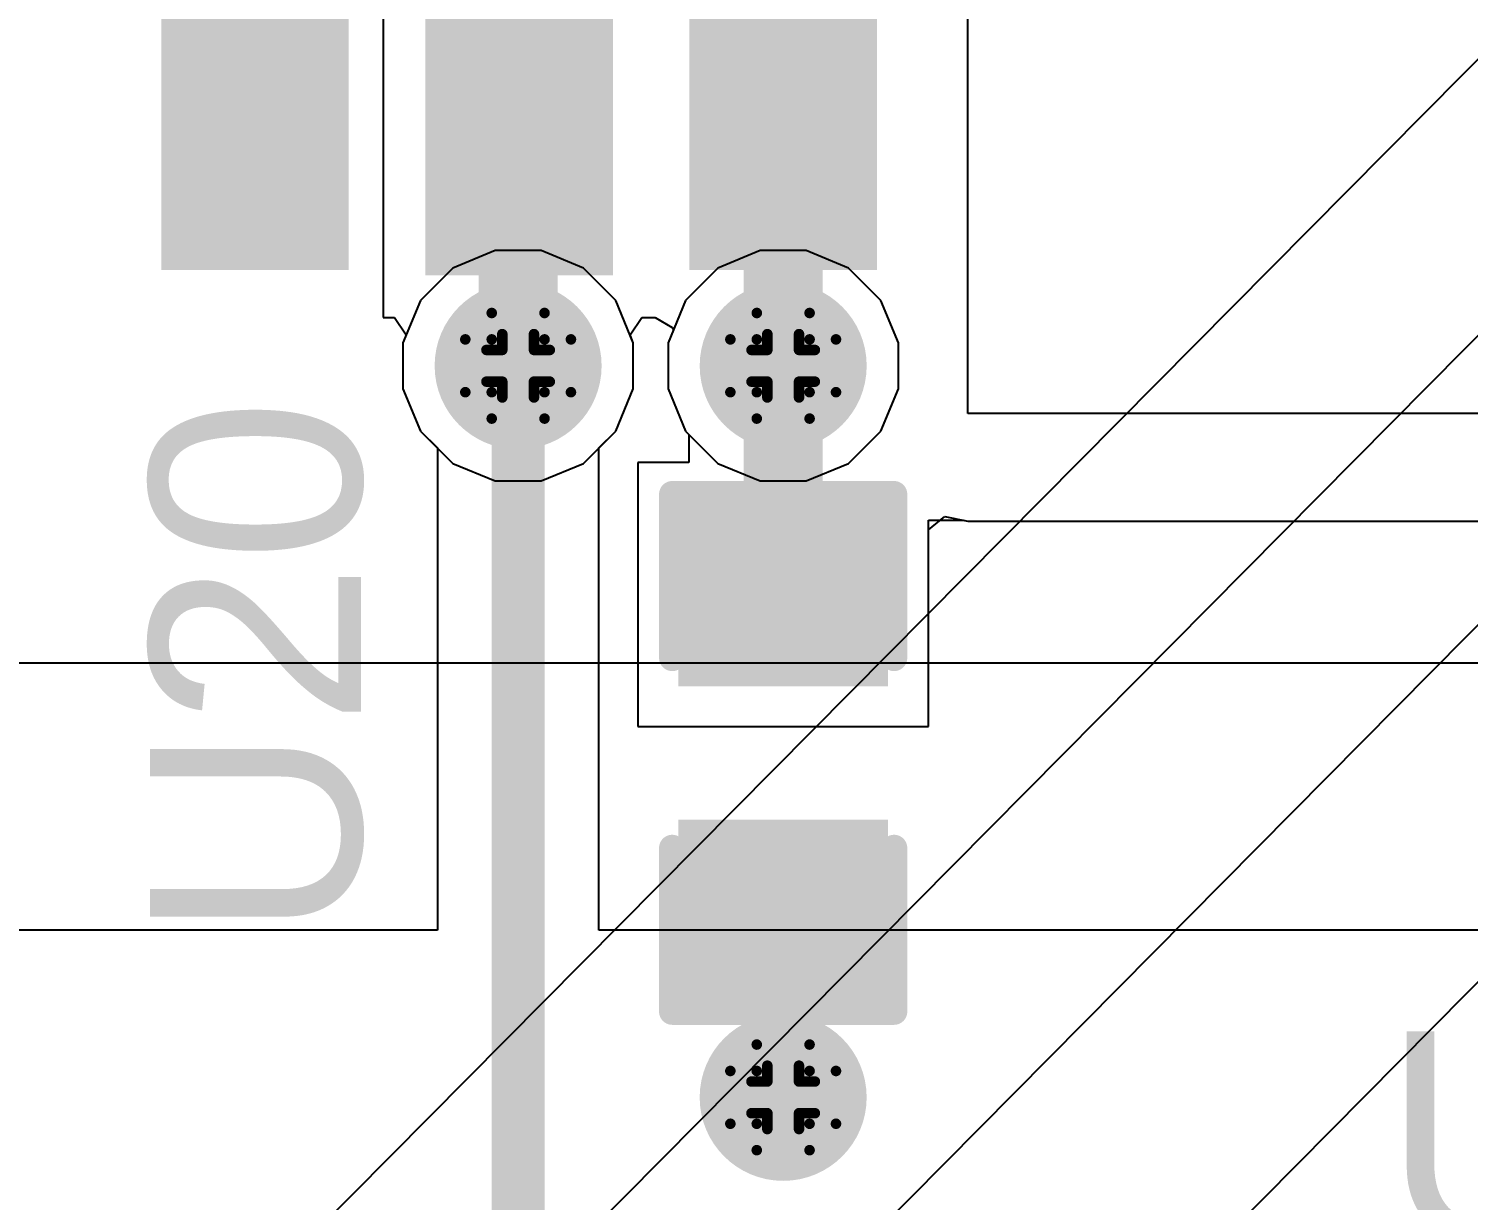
# Model space of a CAD drawing. Header units: inches. Extents: x -3 to 5259, y -3 to 5282.
# Drawn here: x 98.51 to 105.43, y 76.74 to 82.38 of the extents above; entities that cross this region are included whole.
import ezdxf

# ---------------------------------------------------------------- set-up
doc = ezdxf.new("R2010")
doc.units = ezdxf.units.IN
for name, color, linetype in [('Bottom Layer', 5, 'Continuous'), ('Bottom Solder', 6, 'Continuous'), ('Drill Drawing', 1, 'Continuous'), ('Layer 1', 16, 'Continuous'), ('Layer 2', 76, 'Continuous'), ('Top Layer', 1, 'Continuous'), ('Top Overlay', 2, 'Continuous'), ('Top Paste', 8, 'Continuous'), ('Top Solder', 216, 'Continuous'), ('Via Holes', 16, 'Continuous')]:
    doc.layers.add(name, color=color, linetype=linetype)
doc.styles.add('Arial', font='', dxfattribs={"height": 0.2})
doc.styles.get('Arial').set_extended_font_data('Arial')

# ---------------------------------------------------------------- blocks, each defined once
blk = doc.blocks.new('SO_5_8')
at = {"layer": 'Top Layer'}
for points in [[(-3.84985641, 0.8699995299999999), (-3.84985641, 1.67000047), (-2.44985667, 1.67000047), (-2.44985667, 0.8699995300000001)], [(2.44985667, 0.8699995299999999), (2.44985667, 1.67000047), (3.84985641, 1.67000047), (3.84985641, 0.8699995300000001)], [(2.47499759, -0.4000004700000002), (2.47499759, 0.4000004699999998), (3.87499733, 0.4000004700000002), (3.87499733, -0.4000004699999998)], [(-3.87499987, -1.67000047), (-3.87499987, -0.8699995300000001), (-2.47500013, -0.8699995299999999), (-2.47500013, -1.67000047)], [(2.44985667, -1.67000047), (2.44985667, -0.8699995300000001), (3.84985641, -0.8699995299999999), (3.84985641, -1.67000047)]]:
    blk.add_hatch(color=1, dxfattribs=at).paths.add_polyline_path(points)
at = {"layer": 'Top Paste'}
for points in [[(-3.84985641, 0.8699995299999999), (-3.84985641, 1.67000047), (-2.44985667, 1.67000047), (-2.44985667, 0.8699995300000001)], [(2.44985667, 0.8699995299999999), (2.44985667, 1.67000047), (3.84985641, 1.67000047), (3.84985641, 0.8699995300000001)], [(2.47499759, -0.4000004700000002), (2.47499759, 0.4000004699999998), (3.87499733, 0.4000004700000002), (3.87499733, -0.4000004699999998)], [(-3.87499987, -1.67000047), (-3.87499987, -0.8699995300000001), (-2.47500013, -0.8699995299999999), (-2.47500013, -1.67000047)], [(2.44985667, -1.67000047), (2.44985667, -0.8699995300000001), (3.84985641, -0.8699995299999999), (3.84985641, -1.67000047)]]:
    blk.add_hatch(color=8, dxfattribs=at).paths.add_polyline_path(points)
at = {"layer": 'Top Solder'}
for points in [[(-3.900656409999999, 0.8191995299999998), (-3.900656409999999, 1.72080047), (-2.39905667, 1.72080047), (-2.39905667, 0.8191995300000001)], [(2.39905667, 0.8191995299999998), (2.39905667, 1.72080047), (3.900656409999999, 1.72080047), (3.900656409999999, 0.8191995300000001)], [(2.42419759, -0.4508004700000001), (2.42419759, 0.4508004699999998), (3.92579733, 0.4508004700000001), (3.92579733, -0.4508004699999998)], [(-3.92579987, -1.72080047), (-3.92579987, -0.8191995300000001), (-2.42420013, -0.8191995299999998), (-2.42420013, -1.72080047)], [(2.39905667, -1.72080047), (2.39905667, -0.8191995300000001), (3.900656409999999, -0.8191995299999998), (3.900656409999999, -1.72080047)]]:
    blk.add_hatch(color=216, dxfattribs=at).paths.add_polyline_path(points)
at = {"layer": 'Top Overlay'}
for points in [[(-2.29997, 1.797685, 0.127, 0.127, 0), (-2.29997, 1.8998692, 0.127, 0.127, 0)], [(-0.5079745999999999, 1.8998692, 0.127, 0.127, 0), (-2.29997, 1.8998692, 0.127, 0.127, 0)], [(0.508, 1.8998692, 0.127, 0.127, -1), (-0.507746, 1.8998184, 0.127, 0.127, 0)], [(2.2999954, 1.8998692, 0.127, 0.127, 0), (0.5080254, 1.8998692, 0.127, 0.127, 0)], [(2.2999954, 1.797685, 0.127, 0.127, 0), (2.2999954, 1.8998692, 0.127, 0.127, 0)], [(2.2999954, 1.797812, 0.127, 0.127, 0), (2.2999954, 1.8998692, 0.127, 0.127, 0)], [(-3.988054, 1.2954, 0.127, 0.127, 0), (-4.115054, 1.4224, 0.127, 0.127, 0)], [(-4.115054, 1.1684, 0.127, 0.127, 0), (-4.115054, 1.4224, 0.127, 0.127, 0)], [(-4.115054, 1.1684, 0.127, 0.127, 0), (-3.988054, 1.2954, 0.127, 0.127, 0)], [(-2.29997, -0.7421371999999999, 0.127, 0.127, 0), (-2.29997, 0.7421118, 0.127, 0.127, 0)], [(2.2999954, 0.5186426, 0.127, 0.127, 0), (2.2999954, 0.742188, 0.127, 0.127, 0)], [(2.2999954, -0.742188, 0.127, 0.127, 0), (2.2999954, -0.5188965999999999, 0.127, 0.127, 0)], [(-2.29997, -1.9000724, 0.127, 0.127, 0), (-2.29997, -1.798066, 0.127, 0.127, 0)], [(2.2999954, -1.9000724, 0.127, 0.127, 0), (2.2999954, -1.7978882, 0.127, 0.127, 0)], [(2.2999954, -1.9000724, 0.127, 0.127, 0), (-2.29997, -1.9000724, 0.127, 0.127, 0)]]:
    blk.add_lwpolyline(points, format="xyseb", dxfattribs=at)
for points in [[(-2.33172, 1.8998692, 0.0635, 0.0635, 1), (-2.26822, 1.8998692, 0.0635, 0.0635, 1)], [(-2.33172, 1.8998692, 0.0635, 0.0635, 1), (-2.26822, 1.8998692, 0.0635, 0.0635, 1)], [(-0.5397246, 1.8998692, 0.0635, 0.0635, 1), (-0.4762245999999999, 1.8998692, 0.0635, 0.0635, 1)], [(-0.539496, 1.8998184, 0.0635, 0.0635, 1), (-0.475996, 1.8998184, 0.0635, 0.0635, 1)], [(0.47625, 1.8998692, 0.0635, 0.0635, 1), (0.5397500000000001, 1.8998692, 0.0635, 0.0635, 1)], [(0.4762754, 1.8998692, 0.0635, 0.0635, 1), (0.5397753999999999, 1.8998692, 0.0635, 0.0635, 1)], [(2.2682454, 1.8998692, 0.0635, 0.0635, 1), (2.3317454, 1.8998692, 0.0635, 0.0635, 1)], [(2.2682454, 1.8998692, 0.0635, 0.0635, 1), (2.3317454, 1.8998692, 0.0635, 0.0635, 1)], [(2.2682454, 1.8998692, 0.0635, 0.0635, 1), (2.3317454, 1.8998692, 0.0635, 0.0635, 1)], [(-2.33172, 1.797685, 0.0635, 0.0635, 1), (-2.26822, 1.797685, 0.0635, 0.0635, 1)], [(2.2682454, 1.797812, 0.0635, 0.0635, 1), (2.3317454, 1.797812, 0.0635, 0.0635, 1)], [(2.2682454, 1.797685, 0.0635, 0.0635, 1), (2.3317454, 1.797685, 0.0635, 0.0635, 1)], [(-4.146803999999999, 1.4224, 0.0635, 0.0635, 1), (-4.083303999999999, 1.4224, 0.0635, 0.0635, 1)], [(-4.146803999999999, 1.4224, 0.0635, 0.0635, 1), (-4.083303999999999, 1.4224, 0.0635, 0.0635, 1)], [(-4.019804, 1.2954, 0.0635, 0.0635, 1), (-3.956304, 1.2954, 0.0635, 0.0635, 1)], [(-4.019804, 1.2954, 0.0635, 0.0635, 1), (-3.956304, 1.2954, 0.0635, 0.0635, 1)], [(-4.146803999999999, 1.1684, 0.0635, 0.0635, 1), (-4.083303999999999, 1.1684, 0.0635, 0.0635, 1)], [(-4.146803999999999, 1.1684, 0.0635, 0.0635, 1), (-4.083303999999999, 1.1684, 0.0635, 0.0635, 1)], [(-2.33172, 0.7421118, 0.0635, 0.0635, 1), (-2.26822, 0.7421118, 0.0635, 0.0635, 1)], [(2.2682454, 0.742188, 0.0635, 0.0635, 1), (2.3317454, 0.742188, 0.0635, 0.0635, 1)], [(2.2682454, 0.5186426, 0.0635, 0.0635, 1), (2.3317454, 0.5186426, 0.0635, 0.0635, 1)], [(2.2682454, -0.5188965999999999, 0.0635, 0.0635, 1), (2.3317454, -0.5188965999999999, 0.0635, 0.0635, 1)], [(-2.33172, -0.7421371999999999, 0.0635, 0.0635, 1), (-2.26822, -0.7421371999999999, 0.0635, 0.0635, 1)], [(2.2682454, -0.742188, 0.0635, 0.0635, 1), (2.3317454, -0.742188, 0.0635, 0.0635, 1)], [(-2.33172, -1.798066, 0.0635, 0.0635, 1), (-2.26822, -1.798066, 0.0635, 0.0635, 1)], [(2.2682454, -1.7978882, 0.0635, 0.0635, 1), (2.3317454, -1.7978882, 0.0635, 0.0635, 1)], [(-2.33172, -1.9000724, 0.0635, 0.0635, 1), (-2.26822, -1.9000724, 0.0635, 0.0635, 1)], [(-2.33172, -1.9000724, 0.0635, 0.0635, 1), (-2.26822, -1.9000724, 0.0635, 0.0635, 1)], [(2.2682454, -1.9000724, 0.0635, 0.0635, 1), (2.3317454, -1.9000724, 0.0635, 0.0635, 1)], [(2.2682454, -1.9000724, 0.0635, 0.0635, 1), (2.3317454, -1.9000724, 0.0635, 0.0635, 1)]]:
    blk.add_lwpolyline(points, format="xyseb", close=True, dxfattribs=at)
blk = doc.blocks.new('13_WQFN_HR__3_2__26')
at = {"layer": 'Top Solder'}
for p in [(-0.5750306, 1.80992272), (-0.5466842, -0.92267278), (0.7533132, 1.80238908), (1.17829076, -0.92267278)]:
    blk.add_line(p, (5227.28029472, 5276.701008679999), dxfattribs=at)
blk = doc.blocks.new('C___0603_225')
at = {"layer": 'Top Layer'}
for points in [[(-0.3809999999999999, 0.4445), (-0.3809999999999999, -0.4445), (-1.143, -0.4445), (-1.143, 0.4445)], [(1.143, 0.4445), (1.143, -0.4445), (0.3809999999999999, -0.4445), (0.3809999999999999, 0.4445)]]:
    blk.add_hatch(color=1, dxfattribs=at).paths.add_polyline_path(points)
at = {"layer": 'Top Paste'}
for points in [[(-0.3809999999999999, 0.4445), (-0.3809999999999999, -0.4445), (-1.143, -0.4445), (-1.143, 0.4445)], [(1.143, 0.4445), (1.143, -0.4445), (0.3809999999999999, -0.4445), (0.3809999999999999, 0.4445)]]:
    blk.add_hatch(color=8, dxfattribs=at).paths.add_polyline_path(points)
at = {"layer": 'Top Solder'}
for points in [[(-0.3210001199999999, 0.50449988), (-0.3210001199999999, -0.50449988), (-1.20299988, -0.50449988), (-1.20299988, 0.50449988)], [(1.20299988, 0.50449988), (1.20299988, -0.50449988), (0.3210001199999999, -0.50449988), (0.3210001199999999, 0.50449988)]]:
    blk.add_hatch(color=216, dxfattribs=at).paths.add_polyline_path(points)
at = {"layer": 'Top Overlay'}
for points in [[(-0.4571999999999999, 0.5334, 0.127, 0.127, 0), (-1.2446, 0.5334, 0.127, 0.127, 0)], [(-1.2446, -0.5334, 0.127, 0.127, 0), (-1.2446, 0.5334, 0.127, 0.127, 0)], [(1.2446, 0.5334, 0.127, 0.127, 0), (0.4571999999999999, 0.5334, 0.127, 0.127, 0)], [(1.2446, -0.5334, 0.127, 0.127, 0), (1.2446, 0.5334, 0.127, 0.127, 0)], [(-0.4571999999999999, -0.5334, 0.127, 0.127, 0), (-1.2446, -0.5334, 0.127, 0.127, 0)], [(1.2446, -0.5334, 0.127, 0.127, 0), (0.4571999999999999, -0.5334, 0.127, 0.127, 0)]]:
    blk.add_lwpolyline(points, format="xyseb", dxfattribs=at)
for points in [[(-1.27635, 0.5334, 0.0635, 0.0635, 1), (-1.21285, 0.5334, 0.0635, 0.0635, 1)], [(-1.27635, 0.5334, 0.0635, 0.0635, 1), (-1.21285, 0.5334, 0.0635, 0.0635, 1)], [(-0.4889499999999999, 0.5334, 0.0635, 0.0635, 1), (-0.42545, 0.5334, 0.0635, 0.0635, 1)], [(0.42545, 0.5334, 0.0635, 0.0635, 1), (0.4889499999999999, 0.5334, 0.0635, 0.0635, 1)], [(1.21285, 0.5334, 0.0635, 0.0635, 1), (1.27635, 0.5334, 0.0635, 0.0635, 1)], [(1.21285, 0.5334, 0.0635, 0.0635, 1), (1.27635, 0.5334, 0.0635, 0.0635, 1)], [(-1.27635, -0.5334, 0.0635, 0.0635, 1), (-1.21285, -0.5334, 0.0635, 0.0635, 1)], [(-1.27635, -0.5334, 0.0635, 0.0635, 1), (-1.21285, -0.5334, 0.0635, 0.0635, 1)], [(-0.4889499999999999, -0.5334, 0.0635, 0.0635, 1), (-0.42545, -0.5334, 0.0635, 0.0635, 1)], [(0.42545, -0.5334, 0.0635, 0.0635, 1), (0.4889499999999999, -0.5334, 0.0635, 0.0635, 1)], [(1.21285, -0.5334, 0.0635, 0.0635, 1), (1.27635, -0.5334, 0.0635, 0.0635, 1)], [(1.21285, -0.5334, 0.0635, 0.0635, 1), (1.27635, -0.5334, 0.0635, 0.0635, 1)]]:
    blk.add_lwpolyline(points, format="xyseb", close=True, dxfattribs=at)

msp = doc.modelspace()

# ---------------------------------------------------------------- hatches: boundary and pattern name
at = {"layer": 'Bottom Layer'}
h = msp.add_hatch(color=5, dxfattribs=at)
edge = h.paths.add_edge_path()
edge.add_arc((100.86488844, 80.7547407), 0.2999994, 0, 360)
h = msp.add_hatch(color=5, dxfattribs=at)
edge = h.paths.add_edge_path()
edge.add_arc((102.13978302, 80.7547407), 0.2999994, 0, 360)
h = msp.add_hatch(color=5, dxfattribs=at)
edge = h.paths.add_edge_path()
edge.add_arc((102.1396738, 77.23533956), 0.2999994, 0, 360)
at = {"layer": 'Bottom Solder'}
h = msp.add_hatch(color=6, dxfattribs=at)
edge = h.paths.add_edge_path()
edge.add_arc((100.86488844, 80.7547407), 0.4015993999999999, 0, 360)
h = msp.add_hatch(color=6, dxfattribs=at)
edge = h.paths.add_edge_path()
edge.add_arc((102.13978302, 80.7547407), 0.4015993999999999, 0, 360)
h = msp.add_hatch(color=6, dxfattribs=at)
edge = h.paths.add_edge_path()
edge.add_arc((102.1396738, 77.23533956), 0.4015993999999999, 0, 360)
at = {"layer": 'Layer 1'}
h = msp.add_hatch(color=16, dxfattribs=at)
edge = h.paths.add_edge_path()
edge.add_arc((100.86488844, 80.7547407), 0.2999994, 0, 360)
h = msp.add_hatch(color=16, dxfattribs=at)
edge = h.paths.add_edge_path()
edge.add_arc((102.13978302, 80.7547407), 0.2999994, 0, 360)
h = msp.add_hatch(color=16, dxfattribs=at)
edge = h.paths.add_edge_path()
edge.add_arc((102.1396738, 77.23533956), 0.2999994, 0, 360)
at = {"layer": 'Layer 2'}
h = msp.add_hatch(color=76, dxfattribs=at)
edge = h.paths.add_edge_path()
edge.add_arc((100.86488844, 80.7547407), 0.2999994, 0, 360)
h = msp.add_hatch(color=76, dxfattribs=at)
edge = h.paths.add_edge_path()
edge.add_arc((102.13978302, 80.7547407), 0.2999994, 0, 360)
h = msp.add_hatch(color=76, dxfattribs=at)
edge = h.paths.add_edge_path()
edge.add_arc((102.1396738, 77.23533956), 0.2999994, 0, 360)
at = {"layer": 'Top Layer'}
h = msp.add_hatch(color=1, dxfattribs=at)
edge = h.paths.add_edge_path()
edge.add_arc((100.86488844, 80.7547407), 0.2999994, 0, 360)
h = msp.add_hatch(color=1, dxfattribs=at)
edge = h.paths.add_edge_path()
edge.add_arc((102.13978302, 80.7547407), 0.2999994, 0, 360)
h = msp.add_hatch(color=1, dxfattribs=at)
edge = h.paths.add_edge_path()
edge.add_arc((102.1396738, 77.23533956), 0.2999994, 0, 360)
at = {"layer": 'Top Solder'}
h = msp.add_hatch(color=216, dxfattribs=at)
edge = h.paths.add_edge_path()
edge.add_arc((100.86488844, 80.7547407), 0.4015993999999999, 0, 360)
h = msp.add_hatch(color=216, dxfattribs=at)
edge = h.paths.add_edge_path()
edge.add_arc((102.13978302, 80.7547407), 0.4015993999999999, 0, 360)
h = msp.add_hatch(color=216, dxfattribs=at)
edge = h.paths.add_edge_path()
edge.add_arc((102.1396738, 77.23533956), 0.4015993999999999, 0, 360)
at = {"layer": 'Via Holes'}
h = msp.add_hatch(color=7, dxfattribs=at)
edge = h.paths.add_edge_path()
edge.add_arc((100.86488844, 80.7547407), 0.1499997, 0, 360)
h = msp.add_hatch(color=7, dxfattribs=at)
edge = h.paths.add_edge_path()
edge.add_arc((102.13978302, 80.7547407), 0.1499997, 0, 360)
h = msp.add_hatch(color=7, dxfattribs=at)
edge = h.paths.add_edge_path()
edge.add_arc((102.1396738, 77.23533956), 0.1499997, 0, 360)

# ---------------------------------------------------------------- linework, layer by layer
at = {"layer": 'Bottom Layer'}
for p, q in [((100.75469054, 81.3087401), (100.55107398, 81.2243994)), ((100.75469054, 81.3087401), (100.55107398, 81.2243994)), ((100.97508634, 81.3087401), (100.75469054, 81.3087401)), ((100.97508634, 81.3087401), (100.75469054, 81.3087401)), ((101.1787029, 81.2243994), (100.97508634, 81.3087401)), ((101.1787029, 81.2243994), (100.97508634, 81.3087401)), ((102.02958512, 81.3087401), (101.82596856, 81.2243994)), ((102.02958512, 81.3087401), (101.82596856, 81.2243994)), ((102.24998092, 81.3087401), (102.02958512, 81.3087401)), ((102.24998092, 81.3087401), (102.02958512, 81.3087401)), ((102.45359748, 81.2243994), (102.24998092, 81.3087401)), ((102.45359748, 81.2243994), (102.24998092, 81.3087401)), ((100.55107398, 81.2243994), (100.39522974, 81.06855515999999)), ((100.55107398, 81.2243994), (100.39522974, 81.06855515999999)), ((101.33454714, 81.06855515999999), (101.1787029, 81.2243994)), ((101.33454714, 81.06855515999999), (101.1787029, 81.2243994)), ((101.82596856, 81.2243994), (101.67012432, 81.06855515999999)), ((101.82596856, 81.2243994), (101.67012432, 81.06855515999999)), ((102.60944172, 81.06855515999999), (102.45359748, 81.2243994)), ((102.60944172, 81.06855515999999), (102.45359748, 81.2243994)), ((100.39522974, 81.06855515999999), (100.31088904, 80.8649386)), ((100.39522974, 81.06855515999999), (100.31088904, 80.8649386)), ((101.41888784, 80.8649386), (101.33454714, 81.06855515999999)), ((101.41888784, 80.8649386), (101.33454714, 81.06855515999999)), ((101.67012432, 81.06855515999999), (101.58578362, 80.8649386)), ((101.67012432, 81.06855515999999), (101.58578362, 80.8649386)), ((102.69378242, 80.8649386), (102.60944172, 81.06855515999999)), ((102.69378242, 80.8649386), (102.60944172, 81.06855515999999)), ((100.31088904, 80.8649386), (100.31088904, 80.6445428)), ((100.31088904, 80.8649386), (100.31088904, 80.6445428)), ((101.41888784, 80.6445428), (101.41888784, 80.8649386)), ((101.41888784, 80.6445428), (101.41888784, 80.8649386)), ((101.58578362, 80.8649386), (101.58578362, 80.6445428)), ((101.58578362, 80.8649386), (101.58578362, 80.6445428)), ((102.69378242, 80.6445428), (102.69378242, 80.8649386)), ((102.69378242, 80.6445428), (102.69378242, 80.8649386)), ((100.31088904, 80.6445428), (100.39522974, 80.44092624)), ((100.31088904, 80.6445428), (100.39522974, 80.44092624)), ((101.33454714, 80.44092624), (101.41888784, 80.6445428)), ((101.33454714, 80.44092624), (101.41888784, 80.6445428)), ((101.58578362, 80.6445428), (101.67012432, 80.44092624)), ((101.58578362, 80.6445428), (101.67012432, 80.44092624)), ((102.60944172, 80.44092624), (102.69378242, 80.6445428)), ((102.60944172, 80.44092624), (102.69378242, 80.6445428)), ((100.39522974, 80.44092624), (100.55107398, 80.28508199999999)), ((100.39522974, 80.44092624), (100.55107398, 80.28508199999999)), ((101.1787029, 80.28508199999999), (101.33454714, 80.44092624)), ((101.1787029, 80.28508199999999), (101.33454714, 80.44092624)), ((101.67012432, 80.44092624), (101.82596856, 80.28508199999999)), ((101.67012432, 80.44092624), (101.82596856, 80.28508199999999)), ((102.45359748, 80.28508199999999), (102.60944172, 80.44092624)), ((102.45359748, 80.28508199999999), (102.60944172, 80.44092624)), ((100.55107398, 80.28508199999999), (100.75469054, 80.2007413)), ((100.55107398, 80.28508199999999), (100.75469054, 80.2007413)), ((100.97508634, 80.2007413), (101.1787029, 80.28508199999999)), ((100.97508634, 80.2007413), (101.1787029, 80.28508199999999)), ((101.82596856, 80.28508199999999), (102.02958512, 80.2007413)), ((101.82596856, 80.28508199999999), (102.02958512, 80.2007413)), ((102.24998092, 80.2007413), (102.45359748, 80.28508199999999)), ((102.24998092, 80.2007413), (102.45359748, 80.28508199999999)), ((100.75469054, 80.2007413), (100.97508634, 80.2007413)), ((100.75469054, 80.2007413), (100.97508634, 80.2007413)), ((102.02958512, 80.2007413), (102.24998092, 80.2007413)), ((102.02958512, 80.2007413), (102.24998092, 80.2007413)), ((110.8536137, 79.3242), (48.1076, 79.3242))]:
    msp.add_line(p, q, dxfattribs=at)
at = {"layer": 'Drill Drawing'}
for points in [[(100.73788844, 80.8817407, 0.0508, 0.0508, 0), (100.73788844, 81.00874069999999, 0.0508, 0.0508, 0)], [(100.73788844, 81.00874069999999, 0.0508, 0.0508, 0), (100.99188844, 81.00874069999999, 0.0508, 0.0508, 0)], [(100.99188844, 80.8817407, 0.0508, 0.0508, 0), (100.99188844, 81.00874069999999, 0.0508, 0.0508, 0)], [(102.01278302, 80.8817407, 0.0508, 0.0508, 0), (102.01278302, 81.00874069999999, 0.0508, 0.0508, 0)], [(102.01278302, 81.00874069999999, 0.0508, 0.0508, 0), (102.26678302, 81.00874069999999, 0.0508, 0.0508, 0)], [(102.26678302, 80.8817407, 0.0508, 0.0508, 0), (102.26678302, 81.00874069999999, 0.0508, 0.0508, 0)], [(100.61088844, 80.62774069999999, 0.0508, 0.0508, 0), (100.61088844, 80.8817407, 0.0508, 0.0508, 0)], [(100.61088844, 80.8817407, 0.0508, 0.0508, 0), (100.73788844, 80.8817407, 0.0508, 0.0508, 0)], [(100.78868844, 80.8309407, 0.0508, 0.0508, 0), (100.78868844, 80.9071407, 0.0508, 0.0508, 0)], [(100.78868844, 80.9071407, 0.0508, 0.0508, 0), (100.94108844, 80.9071407, 0.0508, 0.0508, 0)], [(100.94108844, 80.8309407, 0.0508, 0.0508, 0), (100.94108844, 80.9071407, 0.0508, 0.0508, 0)], [(100.99188844, 80.8817407, 0.0508, 0.0508, 0), (101.11888844, 80.8817407, 0.0508, 0.0508, 0)], [(101.11888844, 80.62774069999999, 0.0508, 0.0508, 0), (101.11888844, 80.8817407, 0.0508, 0.0508, 0)], [(101.88578302, 80.62774069999999, 0.0508, 0.0508, 0), (101.88578302, 80.8817407, 0.0508, 0.0508, 0)], [(101.88578302, 80.8817407, 0.0508, 0.0508, 0), (102.01278302, 80.8817407, 0.0508, 0.0508, 0)], [(102.06358302, 80.8309407, 0.0508, 0.0508, 0), (102.06358302, 80.9071407, 0.0508, 0.0508, 0)], [(102.06358302, 80.9071407, 0.0508, 0.0508, 0), (102.21598302, 80.9071407, 0.0508, 0.0508, 0)], [(102.21598302, 80.8309407, 0.0508, 0.0508, 0), (102.21598302, 80.9071407, 0.0508, 0.0508, 0)], [(102.26678302, 80.8817407, 0.0508, 0.0508, 0), (102.39378302, 80.8817407, 0.0508, 0.0508, 0)], [(102.39378302, 80.62774069999999, 0.0508, 0.0508, 0), (102.39378302, 80.8817407, 0.0508, 0.0508, 0)], [(100.71248844, 80.6785407, 0.0508, 0.0508, 0), (100.71248844, 80.8309407, 0.0508, 0.0508, 0)], [(100.71248844, 80.8309407, 0.0508, 0.0508, 0), (100.78868844, 80.8309407, 0.0508, 0.0508, 0)], [(100.94108844, 80.8309407, 0.0508, 0.0508, 0), (101.01728844, 80.8309407, 0.0508, 0.0508, 0)], [(101.01728844, 80.6785407, 0.0508, 0.0508, 0), (101.01728844, 80.8309407, 0.0508, 0.0508, 0)], [(101.98738302, 80.6785407, 0.0508, 0.0508, 0), (101.98738302, 80.8309407, 0.0508, 0.0508, 0)], [(101.98738302, 80.8309407, 0.0508, 0.0508, 0), (102.06358302, 80.8309407, 0.0508, 0.0508, 0)], [(102.21598302, 80.8309407, 0.0508, 0.0508, 0), (102.29218302, 80.8309407, 0.0508, 0.0508, 0)], [(102.29218302, 80.6785407, 0.0508, 0.0508, 0), (102.29218302, 80.8309407, 0.0508, 0.0508, 0)], [(100.71248844, 80.6785407, 0.0508, 0.0508, 0), (100.78868844, 80.6785407, 0.0508, 0.0508, 0)], [(100.78868844, 80.6023407, 0.0508, 0.0508, 0), (100.78868844, 80.6785407, 0.0508, 0.0508, 0)], [(100.94108844, 80.6785407, 0.0508, 0.0508, 0), (101.01728844, 80.6785407, 0.0508, 0.0508, 0)], [(100.94108844, 80.6023407, 0.0508, 0.0508, 0), (100.94108844, 80.6785407, 0.0508, 0.0508, 0)], [(101.98738302, 80.6785407, 0.0508, 0.0508, 0), (102.06358302, 80.6785407, 0.0508, 0.0508, 0)], [(102.06358302, 80.6023407, 0.0508, 0.0508, 0), (102.06358302, 80.6785407, 0.0508, 0.0508, 0)], [(102.21598302, 80.6785407, 0.0508, 0.0508, 0), (102.29218302, 80.6785407, 0.0508, 0.0508, 0)], [(102.21598302, 80.6023407, 0.0508, 0.0508, 0), (102.21598302, 80.6785407, 0.0508, 0.0508, 0)], [(100.61088844, 80.62774069999999, 0.0508, 0.0508, 0), (100.73788844, 80.62774069999999, 0.0508, 0.0508, 0)], [(100.73788844, 80.5007407, 0.0508, 0.0508, 0), (100.73788844, 80.62774069999999, 0.0508, 0.0508, 0)], [(100.78868844, 80.6023407, 0.0508, 0.0508, 0), (100.94108844, 80.6023407, 0.0508, 0.0508, 0)], [(100.99188844, 80.62774069999999, 0.0508, 0.0508, 0), (101.11888844, 80.62774069999999, 0.0508, 0.0508, 0)], [(100.99188844, 80.5007407, 0.0508, 0.0508, 0), (100.99188844, 80.62774069999999, 0.0508, 0.0508, 0)], [(101.88578302, 80.62774069999999, 0.0508, 0.0508, 0), (102.01278302, 80.62774069999999, 0.0508, 0.0508, 0)], [(102.01278302, 80.5007407, 0.0508, 0.0508, 0), (102.01278302, 80.62774069999999, 0.0508, 0.0508, 0)], [(102.06358302, 80.6023407, 0.0508, 0.0508, 0), (102.21598302, 80.6023407, 0.0508, 0.0508, 0)], [(102.26678302, 80.62774069999999, 0.0508, 0.0508, 0), (102.39378302, 80.62774069999999, 0.0508, 0.0508, 0)], [(102.26678302, 80.5007407, 0.0508, 0.0508, 0), (102.26678302, 80.62774069999999, 0.0508, 0.0508, 0)], [(100.73788844, 80.5007407, 0.0508, 0.0508, 0), (100.99188844, 80.5007407, 0.0508, 0.0508, 0)], [(102.01278302, 80.5007407, 0.0508, 0.0508, 0), (102.26678302, 80.5007407, 0.0508, 0.0508, 0)], [(102.0126738, 77.36233956, 0.0508, 0.0508, 0), (102.0126738, 77.48933955999999, 0.0508, 0.0508, 0)], [(102.0126738, 77.48933955999999, 0.0508, 0.0508, 0), (102.2666738, 77.48933955999999, 0.0508, 0.0508, 0)], [(102.2666738, 77.36233956, 0.0508, 0.0508, 0), (102.2666738, 77.48933955999999, 0.0508, 0.0508, 0)], [(102.0634738, 77.31153956, 0.0508, 0.0508, 0), (102.0634738, 77.38773955999999, 0.0508, 0.0508, 0)], [(102.0634738, 77.38773955999999, 0.0508, 0.0508, 0), (102.2158738, 77.38773955999999, 0.0508, 0.0508, 0)], [(102.2158738, 77.31153956, 0.0508, 0.0508, 0), (102.2158738, 77.38773955999999, 0.0508, 0.0508, 0)], [(101.8856738, 77.10833956, 0.0508, 0.0508, 0), (101.8856738, 77.36233956, 0.0508, 0.0508, 0)], [(101.8856738, 77.36233956, 0.0508, 0.0508, 0), (102.0126738, 77.36233956, 0.0508, 0.0508, 0)], [(101.9872738, 77.15913956, 0.0508, 0.0508, 0), (101.9872738, 77.31153956, 0.0508, 0.0508, 0)], [(101.9872738, 77.31153956, 0.0508, 0.0508, 0), (102.0634738, 77.31153956, 0.0508, 0.0508, 0)], [(102.2158738, 77.31153956, 0.0508, 0.0508, 0), (102.2920738, 77.31153956, 0.0508, 0.0508, 0)], [(102.2666738, 77.36233956, 0.0508, 0.0508, 0), (102.3936738, 77.36233956, 0.0508, 0.0508, 0)], [(102.2920738, 77.15913956, 0.0508, 0.0508, 0), (102.2920738, 77.31153956, 0.0508, 0.0508, 0)], [(102.3936738, 77.10833956, 0.0508, 0.0508, 0), (102.3936738, 77.36233956, 0.0508, 0.0508, 0)], [(101.8856738, 77.10833956, 0.0508, 0.0508, 0), (102.0126738, 77.10833956, 0.0508, 0.0508, 0)], [(101.9872738, 77.15913956, 0.0508, 0.0508, 0), (102.0634738, 77.15913956, 0.0508, 0.0508, 0)], [(102.0126738, 76.98133956, 0.0508, 0.0508, 0), (102.0126738, 77.10833956, 0.0508, 0.0508, 0)], [(102.0634738, 77.08293955999999, 0.0508, 0.0508, 0), (102.0634738, 77.15913956, 0.0508, 0.0508, 0)], [(102.2158738, 77.15913956, 0.0508, 0.0508, 0), (102.2920738, 77.15913956, 0.0508, 0.0508, 0)], [(102.2158738, 77.08293955999999, 0.0508, 0.0508, 0), (102.2158738, 77.15913956, 0.0508, 0.0508, 0)], [(102.2666738, 77.10833956, 0.0508, 0.0508, 0), (102.3936738, 77.10833956, 0.0508, 0.0508, 0)], [(102.2666738, 76.98133956, 0.0508, 0.0508, 0), (102.2666738, 77.10833956, 0.0508, 0.0508, 0)], [(102.0634738, 77.08293955999999, 0.0508, 0.0508, 0), (102.2158738, 77.08293955999999, 0.0508, 0.0508, 0)], [(102.0126738, 76.98133956, 0.0508, 0.0508, 0), (102.2666738, 76.98133956, 0.0508, 0.0508, 0)]]:
    msp.add_lwpolyline(points, format="xyseb", dxfattribs=at)
for points in [[(100.72518844, 81.00874069999999, 0.0254, 0.0254, 1), (100.75058844, 81.00874069999999, 0.0254, 0.0254, 1)], [(100.72518844, 81.00874069999999, 0.0254, 0.0254, 1), (100.75058844, 81.00874069999999, 0.0254, 0.0254, 1)], [(100.97918844, 81.00874069999999, 0.0254, 0.0254, 1), (101.00458844, 81.00874069999999, 0.0254, 0.0254, 1)], [(100.97918844, 81.00874069999999, 0.0254, 0.0254, 1), (101.00458844, 81.00874069999999, 0.0254, 0.0254, 1)], [(102.00008302, 81.00874069999999, 0.0254, 0.0254, 1), (102.02548302, 81.00874069999999, 0.0254, 0.0254, 1)], [(102.00008302, 81.00874069999999, 0.0254, 0.0254, 1), (102.02548302, 81.00874069999999, 0.0254, 0.0254, 1)], [(102.25408302, 81.00874069999999, 0.0254, 0.0254, 1), (102.27948302, 81.00874069999999, 0.0254, 0.0254, 1)], [(102.25408302, 81.00874069999999, 0.0254, 0.0254, 1), (102.27948302, 81.00874069999999, 0.0254, 0.0254, 1)], [(100.59818844, 80.8817407, 0.0254, 0.0254, 1), (100.62358844, 80.8817407, 0.0254, 0.0254, 1)], [(100.59818844, 80.8817407, 0.0254, 0.0254, 1), (100.62358844, 80.8817407, 0.0254, 0.0254, 1)], [(100.72518844, 80.8817407, 0.0254, 0.0254, 1), (100.75058844, 80.8817407, 0.0254, 0.0254, 1)], [(100.72518844, 80.8817407, 0.0254, 0.0254, 1), (100.75058844, 80.8817407, 0.0254, 0.0254, 1)], [(100.77598844, 80.9071407, 0.0254, 0.0254, 1), (100.80138844, 80.9071407, 0.0254, 0.0254, 1)], [(100.77598844, 80.9071407, 0.0254, 0.0254, 1), (100.80138844, 80.9071407, 0.0254, 0.0254, 1)], [(100.92838844, 80.9071407, 0.0254, 0.0254, 1), (100.95378844, 80.9071407, 0.0254, 0.0254, 1)], [(100.92838844, 80.9071407, 0.0254, 0.0254, 1), (100.95378844, 80.9071407, 0.0254, 0.0254, 1)], [(100.97918844, 80.8817407, 0.0254, 0.0254, 1), (101.00458844, 80.8817407, 0.0254, 0.0254, 1)], [(100.97918844, 80.8817407, 0.0254, 0.0254, 1), (101.00458844, 80.8817407, 0.0254, 0.0254, 1)], [(101.10618844, 80.8817407, 0.0254, 0.0254, 1), (101.13158844, 80.8817407, 0.0254, 0.0254, 1)], [(101.10618844, 80.8817407, 0.0254, 0.0254, 1), (101.13158844, 80.8817407, 0.0254, 0.0254, 1)], [(101.87308302, 80.8817407, 0.0254, 0.0254, 1), (101.89848302, 80.8817407, 0.0254, 0.0254, 1)], [(101.87308302, 80.8817407, 0.0254, 0.0254, 1), (101.89848302, 80.8817407, 0.0254, 0.0254, 1)], [(102.00008302, 80.8817407, 0.0254, 0.0254, 1), (102.02548302, 80.8817407, 0.0254, 0.0254, 1)], [(102.00008302, 80.8817407, 0.0254, 0.0254, 1), (102.02548302, 80.8817407, 0.0254, 0.0254, 1)], [(102.05088302, 80.9071407, 0.0254, 0.0254, 1), (102.07628302, 80.9071407, 0.0254, 0.0254, 1)], [(102.05088302, 80.9071407, 0.0254, 0.0254, 1), (102.07628302, 80.9071407, 0.0254, 0.0254, 1)], [(102.20328302, 80.9071407, 0.0254, 0.0254, 1), (102.22868302, 80.9071407, 0.0254, 0.0254, 1)], [(102.20328302, 80.9071407, 0.0254, 0.0254, 1), (102.22868302, 80.9071407, 0.0254, 0.0254, 1)], [(102.25408302, 80.8817407, 0.0254, 0.0254, 1), (102.27948302, 80.8817407, 0.0254, 0.0254, 1)], [(102.25408302, 80.8817407, 0.0254, 0.0254, 1), (102.27948302, 80.8817407, 0.0254, 0.0254, 1)], [(102.38108302, 80.8817407, 0.0254, 0.0254, 1), (102.40648302, 80.8817407, 0.0254, 0.0254, 1)], [(102.38108302, 80.8817407, 0.0254, 0.0254, 1), (102.40648302, 80.8817407, 0.0254, 0.0254, 1)], [(100.69978844, 80.8309407, 0.0254, 0.0254, 1), (100.72518844, 80.8309407, 0.0254, 0.0254, 1)], [(100.69978844, 80.8309407, 0.0254, 0.0254, 1), (100.72518844, 80.8309407, 0.0254, 0.0254, 1)], [(100.77598844, 80.8309407, 0.0254, 0.0254, 1), (100.80138844, 80.8309407, 0.0254, 0.0254, 1)], [(100.77598844, 80.8309407, 0.0254, 0.0254, 1), (100.80138844, 80.8309407, 0.0254, 0.0254, 1)], [(100.92838844, 80.8309407, 0.0254, 0.0254, 1), (100.95378844, 80.8309407, 0.0254, 0.0254, 1)], [(100.92838844, 80.8309407, 0.0254, 0.0254, 1), (100.95378844, 80.8309407, 0.0254, 0.0254, 1)], [(101.00458844, 80.8309407, 0.0254, 0.0254, 1), (101.02998844, 80.8309407, 0.0254, 0.0254, 1)], [(101.00458844, 80.8309407, 0.0254, 0.0254, 1), (101.02998844, 80.8309407, 0.0254, 0.0254, 1)], [(101.97468302, 80.8309407, 0.0254, 0.0254, 1), (102.00008302, 80.8309407, 0.0254, 0.0254, 1)], [(101.97468302, 80.8309407, 0.0254, 0.0254, 1), (102.00008302, 80.8309407, 0.0254, 0.0254, 1)], [(102.05088302, 80.8309407, 0.0254, 0.0254, 1), (102.07628302, 80.8309407, 0.0254, 0.0254, 1)], [(102.05088302, 80.8309407, 0.0254, 0.0254, 1), (102.07628302, 80.8309407, 0.0254, 0.0254, 1)], [(102.20328302, 80.8309407, 0.0254, 0.0254, 1), (102.22868302, 80.8309407, 0.0254, 0.0254, 1)], [(102.20328302, 80.8309407, 0.0254, 0.0254, 1), (102.22868302, 80.8309407, 0.0254, 0.0254, 1)], [(102.27948302, 80.8309407, 0.0254, 0.0254, 1), (102.30488302, 80.8309407, 0.0254, 0.0254, 1)], [(102.27948302, 80.8309407, 0.0254, 0.0254, 1), (102.30488302, 80.8309407, 0.0254, 0.0254, 1)], [(100.69978844, 80.6785407, 0.0254, 0.0254, 1), (100.72518844, 80.6785407, 0.0254, 0.0254, 1)], [(100.69978844, 80.6785407, 0.0254, 0.0254, 1), (100.72518844, 80.6785407, 0.0254, 0.0254, 1)], [(100.77598844, 80.6785407, 0.0254, 0.0254, 1), (100.80138844, 80.6785407, 0.0254, 0.0254, 1)], [(100.77598844, 80.6785407, 0.0254, 0.0254, 1), (100.80138844, 80.6785407, 0.0254, 0.0254, 1)], [(100.92838844, 80.6785407, 0.0254, 0.0254, 1), (100.95378844, 80.6785407, 0.0254, 0.0254, 1)], [(100.92838844, 80.6785407, 0.0254, 0.0254, 1), (100.95378844, 80.6785407, 0.0254, 0.0254, 1)], [(101.00458844, 80.6785407, 0.0254, 0.0254, 1), (101.02998844, 80.6785407, 0.0254, 0.0254, 1)], [(101.00458844, 80.6785407, 0.0254, 0.0254, 1), (101.02998844, 80.6785407, 0.0254, 0.0254, 1)], [(101.97468302, 80.6785407, 0.0254, 0.0254, 1), (102.00008302, 80.6785407, 0.0254, 0.0254, 1)], [(101.97468302, 80.6785407, 0.0254, 0.0254, 1), (102.00008302, 80.6785407, 0.0254, 0.0254, 1)], [(102.05088302, 80.6785407, 0.0254, 0.0254, 1), (102.07628302, 80.6785407, 0.0254, 0.0254, 1)], [(102.05088302, 80.6785407, 0.0254, 0.0254, 1), (102.07628302, 80.6785407, 0.0254, 0.0254, 1)], [(102.20328302, 80.6785407, 0.0254, 0.0254, 1), (102.22868302, 80.6785407, 0.0254, 0.0254, 1)], [(102.20328302, 80.6785407, 0.0254, 0.0254, 1), (102.22868302, 80.6785407, 0.0254, 0.0254, 1)], [(102.27948302, 80.6785407, 0.0254, 0.0254, 1), (102.30488302, 80.6785407, 0.0254, 0.0254, 1)], [(102.27948302, 80.6785407, 0.0254, 0.0254, 1), (102.30488302, 80.6785407, 0.0254, 0.0254, 1)], [(100.59818844, 80.62774069999999, 0.0254, 0.0254, 1), (100.62358844, 80.62774069999999, 0.0254, 0.0254, 1)], [(100.59818844, 80.62774069999999, 0.0254, 0.0254, 1), (100.62358844, 80.62774069999999, 0.0254, 0.0254, 1)], [(100.72518844, 80.62774069999999, 0.0254, 0.0254, 1), (100.75058844, 80.62774069999999, 0.0254, 0.0254, 1)], [(100.72518844, 80.62774069999999, 0.0254, 0.0254, 1), (100.75058844, 80.62774069999999, 0.0254, 0.0254, 1)], [(100.77598844, 80.6023407, 0.0254, 0.0254, 1), (100.80138844, 80.6023407, 0.0254, 0.0254, 1)], [(100.77598844, 80.6023407, 0.0254, 0.0254, 1), (100.80138844, 80.6023407, 0.0254, 0.0254, 1)], [(100.92838844, 80.6023407, 0.0254, 0.0254, 1), (100.95378844, 80.6023407, 0.0254, 0.0254, 1)], [(100.92838844, 80.6023407, 0.0254, 0.0254, 1), (100.95378844, 80.6023407, 0.0254, 0.0254, 1)], [(100.97918844, 80.62774069999999, 0.0254, 0.0254, 1), (101.00458844, 80.62774069999999, 0.0254, 0.0254, 1)], [(100.97918844, 80.62774069999999, 0.0254, 0.0254, 1), (101.00458844, 80.62774069999999, 0.0254, 0.0254, 1)], [(101.10618844, 80.62774069999999, 0.0254, 0.0254, 1), (101.13158844, 80.62774069999999, 0.0254, 0.0254, 1)], [(101.10618844, 80.62774069999999, 0.0254, 0.0254, 1), (101.13158844, 80.62774069999999, 0.0254, 0.0254, 1)], [(101.87308302, 80.62774069999999, 0.0254, 0.0254, 1), (101.89848302, 80.62774069999999, 0.0254, 0.0254, 1)], [(101.87308302, 80.62774069999999, 0.0254, 0.0254, 1), (101.89848302, 80.62774069999999, 0.0254, 0.0254, 1)], [(102.00008302, 80.62774069999999, 0.0254, 0.0254, 1), (102.02548302, 80.62774069999999, 0.0254, 0.0254, 1)], [(102.00008302, 80.62774069999999, 0.0254, 0.0254, 1), (102.02548302, 80.62774069999999, 0.0254, 0.0254, 1)], [(102.05088302, 80.6023407, 0.0254, 0.0254, 1), (102.07628302, 80.6023407, 0.0254, 0.0254, 1)], [(102.05088302, 80.6023407, 0.0254, 0.0254, 1), (102.07628302, 80.6023407, 0.0254, 0.0254, 1)], [(102.20328302, 80.6023407, 0.0254, 0.0254, 1), (102.22868302, 80.6023407, 0.0254, 0.0254, 1)], [(102.20328302, 80.6023407, 0.0254, 0.0254, 1), (102.22868302, 80.6023407, 0.0254, 0.0254, 1)], [(102.25408302, 80.62774069999999, 0.0254, 0.0254, 1), (102.27948302, 80.62774069999999, 0.0254, 0.0254, 1)], [(102.25408302, 80.62774069999999, 0.0254, 0.0254, 1), (102.27948302, 80.62774069999999, 0.0254, 0.0254, 1)], [(102.38108302, 80.62774069999999, 0.0254, 0.0254, 1), (102.40648302, 80.62774069999999, 0.0254, 0.0254, 1)], [(102.38108302, 80.62774069999999, 0.0254, 0.0254, 1), (102.40648302, 80.62774069999999, 0.0254, 0.0254, 1)], [(100.72518844, 80.5007407, 0.0254, 0.0254, 1), (100.75058844, 80.5007407, 0.0254, 0.0254, 1)], [(100.72518844, 80.5007407, 0.0254, 0.0254, 1), (100.75058844, 80.5007407, 0.0254, 0.0254, 1)], [(100.97918844, 80.5007407, 0.0254, 0.0254, 1), (101.00458844, 80.5007407, 0.0254, 0.0254, 1)], [(100.97918844, 80.5007407, 0.0254, 0.0254, 1), (101.00458844, 80.5007407, 0.0254, 0.0254, 1)], [(102.00008302, 80.5007407, 0.0254, 0.0254, 1), (102.02548302, 80.5007407, 0.0254, 0.0254, 1)], [(102.00008302, 80.5007407, 0.0254, 0.0254, 1), (102.02548302, 80.5007407, 0.0254, 0.0254, 1)], [(102.25408302, 80.5007407, 0.0254, 0.0254, 1), (102.27948302, 80.5007407, 0.0254, 0.0254, 1)], [(102.25408302, 80.5007407, 0.0254, 0.0254, 1), (102.27948302, 80.5007407, 0.0254, 0.0254, 1)], [(101.9999738, 77.48933955999999, 0.0254, 0.0254, 1), (102.0253738, 77.48933955999999, 0.0254, 0.0254, 1)], [(101.9999738, 77.48933955999999, 0.0254, 0.0254, 1), (102.0253738, 77.48933955999999, 0.0254, 0.0254, 1)], [(102.2539738, 77.48933955999999, 0.0254, 0.0254, 1), (102.2793738, 77.48933955999999, 0.0254, 0.0254, 1)], [(102.2539738, 77.48933955999999, 0.0254, 0.0254, 1), (102.2793738, 77.48933955999999, 0.0254, 0.0254, 1)], [(102.0507738, 77.38773955999999, 0.0254, 0.0254, 1), (102.0761738, 77.38773955999999, 0.0254, 0.0254, 1)], [(102.0507738, 77.38773955999999, 0.0254, 0.0254, 1), (102.0761738, 77.38773955999999, 0.0254, 0.0254, 1)], [(102.2031738, 77.38773955999999, 0.0254, 0.0254, 1), (102.2285738, 77.38773955999999, 0.0254, 0.0254, 1)], [(102.2031738, 77.38773955999999, 0.0254, 0.0254, 1), (102.2285738, 77.38773955999999, 0.0254, 0.0254, 1)], [(101.8729738, 77.36233956, 0.0254, 0.0254, 1), (101.8983738, 77.36233956, 0.0254, 0.0254, 1)], [(101.8729738, 77.36233956, 0.0254, 0.0254, 1), (101.8983738, 77.36233956, 0.0254, 0.0254, 1)], [(101.9745738, 77.31153956, 0.0254, 0.0254, 1), (101.9999738, 77.31153956, 0.0254, 0.0254, 1)], [(101.9745738, 77.31153956, 0.0254, 0.0254, 1), (101.9999738, 77.31153956, 0.0254, 0.0254, 1)], [(101.9999738, 77.36233956, 0.0254, 0.0254, 1), (102.0253738, 77.36233956, 0.0254, 0.0254, 1)], [(101.9999738, 77.36233956, 0.0254, 0.0254, 1), (102.0253738, 77.36233956, 0.0254, 0.0254, 1)], [(102.0507738, 77.31153956, 0.0254, 0.0254, 1), (102.0761738, 77.31153956, 0.0254, 0.0254, 1)], [(102.0507738, 77.31153956, 0.0254, 0.0254, 1), (102.0761738, 77.31153956, 0.0254, 0.0254, 1)], [(102.2031738, 77.31153956, 0.0254, 0.0254, 1), (102.2285738, 77.31153956, 0.0254, 0.0254, 1)], [(102.2031738, 77.31153956, 0.0254, 0.0254, 1), (102.2285738, 77.31153956, 0.0254, 0.0254, 1)], [(102.2539738, 77.36233956, 0.0254, 0.0254, 1), (102.2793738, 77.36233956, 0.0254, 0.0254, 1)], [(102.2539738, 77.36233956, 0.0254, 0.0254, 1), (102.2793738, 77.36233956, 0.0254, 0.0254, 1)], [(102.2793738, 77.31153956, 0.0254, 0.0254, 1), (102.3047738, 77.31153956, 0.0254, 0.0254, 1)], [(102.2793738, 77.31153956, 0.0254, 0.0254, 1), (102.3047738, 77.31153956, 0.0254, 0.0254, 1)], [(102.3809738, 77.36233956, 0.0254, 0.0254, 1), (102.4063738, 77.36233956, 0.0254, 0.0254, 1)], [(102.3809738, 77.36233956, 0.0254, 0.0254, 1), (102.4063738, 77.36233956, 0.0254, 0.0254, 1)], [(101.8729738, 77.10833956, 0.0254, 0.0254, 1), (101.8983738, 77.10833956, 0.0254, 0.0254, 1)], [(101.8729738, 77.10833956, 0.0254, 0.0254, 1), (101.8983738, 77.10833956, 0.0254, 0.0254, 1)], [(101.9745738, 77.15913956, 0.0254, 0.0254, 1), (101.9999738, 77.15913956, 0.0254, 0.0254, 1)], [(101.9745738, 77.15913956, 0.0254, 0.0254, 1), (101.9999738, 77.15913956, 0.0254, 0.0254, 1)], [(101.9999738, 77.10833956, 0.0254, 0.0254, 1), (102.0253738, 77.10833956, 0.0254, 0.0254, 1)], [(101.9999738, 77.10833956, 0.0254, 0.0254, 1), (102.0253738, 77.10833956, 0.0254, 0.0254, 1)], [(102.0507738, 77.15913956, 0.0254, 0.0254, 1), (102.0761738, 77.15913956, 0.0254, 0.0254, 1)], [(102.0507738, 77.15913956, 0.0254, 0.0254, 1), (102.0761738, 77.15913956, 0.0254, 0.0254, 1)], [(102.2031738, 77.15913956, 0.0254, 0.0254, 1), (102.2285738, 77.15913956, 0.0254, 0.0254, 1)], [(102.2031738, 77.15913956, 0.0254, 0.0254, 1), (102.2285738, 77.15913956, 0.0254, 0.0254, 1)], [(102.2539738, 77.10833956, 0.0254, 0.0254, 1), (102.2793738, 77.10833956, 0.0254, 0.0254, 1)], [(102.2539738, 77.10833956, 0.0254, 0.0254, 1), (102.2793738, 77.10833956, 0.0254, 0.0254, 1)], [(102.2793738, 77.15913956, 0.0254, 0.0254, 1), (102.3047738, 77.15913956, 0.0254, 0.0254, 1)], [(102.2793738, 77.15913956, 0.0254, 0.0254, 1), (102.3047738, 77.15913956, 0.0254, 0.0254, 1)], [(102.3809738, 77.10833956, 0.0254, 0.0254, 1), (102.4063738, 77.10833956, 0.0254, 0.0254, 1)], [(102.3809738, 77.10833956, 0.0254, 0.0254, 1), (102.4063738, 77.10833956, 0.0254, 0.0254, 1)], [(102.0507738, 77.08293955999999, 0.0254, 0.0254, 1), (102.0761738, 77.08293955999999, 0.0254, 0.0254, 1)], [(102.0507738, 77.08293955999999, 0.0254, 0.0254, 1), (102.0761738, 77.08293955999999, 0.0254, 0.0254, 1)], [(102.2031738, 77.08293955999999, 0.0254, 0.0254, 1), (102.2285738, 77.08293955999999, 0.0254, 0.0254, 1)], [(102.2031738, 77.08293955999999, 0.0254, 0.0254, 1), (102.2285738, 77.08293955999999, 0.0254, 0.0254, 1)], [(101.9999738, 76.98133956, 0.0254, 0.0254, 1), (102.0253738, 76.98133956, 0.0254, 0.0254, 1)], [(101.9999738, 76.98133956, 0.0254, 0.0254, 1), (102.0253738, 76.98133956, 0.0254, 0.0254, 1)], [(102.2539738, 76.98133956, 0.0254, 0.0254, 1), (102.2793738, 76.98133956, 0.0254, 0.0254, 1)], [(102.2539738, 76.98133956, 0.0254, 0.0254, 1), (102.2793738, 76.98133956, 0.0254, 0.0254, 1)]]:
    msp.add_lwpolyline(points, format="xyseb", close=True, dxfattribs=at)
at = {"layer": 'Layer 1'}
for p, q in [((100.75469054, 81.3087401), (100.55107398, 81.2243994)), ((100.97508634, 81.3087401), (100.75469054, 81.3087401)), ((101.1787029, 81.2243994), (100.97508634, 81.3087401)), ((102.02958512, 81.3087401), (101.82596856, 81.2243994)), ((102.24998092, 81.3087401), (102.02958512, 81.3087401)), ((102.45359748, 81.2243994), (102.24998092, 81.3087401)), ((100.55107398, 81.2243994), (100.39522974, 81.06855515999999)), ((101.33454714, 81.06855515999999), (101.1787029, 81.2243994)), ((101.82596856, 81.2243994), (101.67012432, 81.06855515999999)), ((102.60944172, 81.06855515999999), (102.45359748, 81.2243994)), ((100.39522974, 81.06855515999999), (100.31088904, 80.8649386)), ((101.41888784, 80.8649386), (101.33454714, 81.06855515999999)), ((101.67012432, 81.06855515999999), (101.58578362, 80.8649386)), ((102.69378242, 80.8649386), (102.60944172, 81.06855515999999)), ((100.31088904, 80.8649386), (100.31088904, 80.6445428)), ((101.41888784, 80.6445428), (101.41888784, 80.8649386)), ((101.58578362, 80.8649386), (101.58578362, 80.6445428)), ((102.69378242, 80.6445428), (102.69378242, 80.8649386)), ((100.31088904, 80.6445428), (100.39522974, 80.44092624)), ((101.33454714, 80.44092624), (101.41888784, 80.6445428)), ((101.58578362, 80.6445428), (101.67012432, 80.44092624)), ((102.60944172, 80.44092624), (102.69378242, 80.6445428)), ((100.39522974, 80.44092624), (100.55107398, 80.28508199999999)), ((101.1787029, 80.28508199999999), (101.33454714, 80.44092624)), ((101.67012432, 80.44092624), (101.82596856, 80.28508199999999)), ((102.45359748, 80.28508199999999), (102.60944172, 80.44092624)), ((100.55107398, 80.28508199999999), (100.75469054, 80.2007413)), ((100.97508634, 80.2007413), (101.1787029, 80.28508199999999)), ((101.82596856, 80.28508199999999), (102.02958512, 80.2007413)), ((102.24998092, 80.2007413), (102.45359748, 80.28508199999999)), ((100.75469054, 80.2007413), (100.97508634, 80.2007413)), ((102.02958512, 80.2007413), (102.24998092, 80.2007413))]:
    msp.add_line(p, q, dxfattribs=at)
at = {"layer": 'Layer 2'}
for p, q in [((100.75469054, 81.3087401), (100.55107398, 81.2243994)), ((100.97508634, 81.3087401), (100.75469054, 81.3087401)), ((101.1787029, 81.2243994), (100.97508634, 81.3087401)), ((100.55107398, 81.2243994), (100.39522974, 81.06855515999999)), ((101.33454714, 81.06855515999999), (101.1787029, 81.2243994)), ((100.39522974, 81.06855515999999), (100.31088904, 80.8649386)), ((101.41888784, 80.8649386), (101.33454714, 81.06855515999999)), ((100.31088904, 80.8649386), (100.31088904, 80.6445428)), ((101.41888784, 80.6445428), (101.41888784, 80.8649386)), ((100.31088904, 80.6445428), (100.39522974, 80.44092624)), ((101.33454714, 80.44092624), (101.41888784, 80.6445428)), ((100.39522974, 80.44092624), (100.47642338, 80.35973259999999)), ((101.2533535, 80.35973259999999), (101.33454714, 80.44092624)), ((100.47642338, 80.35973259999999), (100.47642338, 78.04009538)), ((101.2533535, 78.04009538), (101.2533535, 80.35973259999999)), ((100.47642338, 78.04009538), (65.46727064, 78.04009538)), ((113.02820168, 78.04009538), (101.2533535, 78.04009538))]:
    msp.add_line(p, q, dxfattribs=at)
msp.add_lwpolyline([(100.86488844, 76.44952198, 0.254, 0.254, 0), (100.86488844, 80.7547407, 0.254, 0.254, 0)], format="xyseb", dxfattribs=at)
msp.add_lwpolyline([(100.80138844, 80.7547407, 0.127, 0.127, 1), (100.92838844, 80.7547407, 0.127, 0.127, 1)], format="xyseb", close=True, dxfattribs=at)
at = {"layer": 'Top Layer'}
for p, q in [((103.02778226, 80.52588161999999), (103.02778226, 96.55326129999999)), ((100.21578382, 82.89541713999999), (100.21578382, 80.98741994)), ((100.21578382, 82.89541713999999), (100.21578382, 80.98741994)), ((100.21578382, 80.98741994), (100.270183, 80.98741994)), ((100.21578382, 80.98741994), (100.270183, 80.98741994)), ((100.270183, 80.98741994), (100.32662942, 80.90294208)), ((100.270183, 80.98741994), (100.32662942, 80.90294208)), ((101.40314746, 80.90294208), (101.45959388, 80.98741994)), ((101.40314746, 80.90294208), (101.45959388, 80.98741994)), ((101.45959388, 80.98741994), (101.52377968, 80.98741994)), ((101.45959388, 80.98741994), (101.52377968, 80.98741994)), ((101.52377968, 80.98741994), (101.60506476, 80.93836746)), ((101.52377968, 80.98741994), (101.60506476, 80.93836746)), ((101.60506476, 80.93836746), (101.611938, 80.92808299999999)), ((101.60506476, 80.93836746), (101.611938, 80.92808299999999)), ((100.32662942, 80.90294208), (100.31088904, 80.8649386)), ((100.32662942, 80.90294208), (100.31088904, 80.8649386)), ((100.31088904, 80.8649386), (100.31088904, 80.6445428)), ((100.31088904, 80.8649386), (100.31088904, 80.6445428)), ((101.41888784, 80.8649386), (101.40314746, 80.90294208)), ((101.41888784, 80.8649386), (101.40314746, 80.90294208)), ((101.41888784, 80.6445428), (101.41888784, 80.8649386)), ((101.41888784, 80.6445428), (101.41888784, 80.8649386)), ((101.611938, 80.92808299999999), (101.58578362, 80.8649386)), ((101.611938, 80.92808299999999), (101.58578362, 80.8649386)), ((101.58578362, 80.8649386), (101.58578362, 80.6445428)), ((101.58578362, 80.8649386), (101.58578362, 80.6445428)), ((100.31088904, 80.6445428), (100.39522974, 80.44092624)), ((100.31088904, 80.6445428), (100.39522974, 80.44092624)), ((101.33454714, 80.44092624), (101.41888784, 80.6445428)), ((101.33454714, 80.44092624), (101.41888784, 80.6445428)), ((101.58578362, 80.6445428), (101.67012432, 80.44092624)), ((101.58578362, 80.6445428), (101.67012432, 80.44092624)), ((109.30798306, 80.52588161999999), (103.02778226, 80.52588161999999)), ((100.39522974, 80.44092624), (100.55107398, 80.28508199999999)), ((100.39522974, 80.44092624), (100.55107398, 80.28508199999999)), ((101.1787029, 80.28508199999999), (101.33454714, 80.44092624)), ((101.1787029, 80.28508199999999), (101.33454714, 80.44092624)), ((101.67012432, 80.44092624), (101.68652256, 80.424528)), ((101.67012432, 80.44092624), (101.68652256, 80.424528)), ((101.68652256, 80.424528), (101.68652256, 80.28931618)), ((101.68652256, 80.424528), (101.68652256, 80.28931618)), ((100.55107398, 80.28508199999999), (100.75469054, 80.2007413)), ((100.55107398, 80.28508199999999), (100.75469054, 80.2007413)), ((100.97508634, 80.2007413), (101.1787029, 80.28508199999999)), ((100.97508634, 80.2007413), (101.1787029, 80.28508199999999)), ((101.68652256, 80.28931618), (101.4411738, 80.28931618)), ((101.4411738, 80.28931618), (101.4411738, 79.01931617999999)), ((101.68652256, 80.28931618), (101.4411738, 80.28931618)), ((101.4411738, 80.28931618), (101.4411738, 79.01931617999999)), ((100.75469054, 80.2007413), (100.97508634, 80.2007413)), ((100.75469054, 80.2007413), (100.97508634, 80.2007413)), ((102.8381738, 79.96556778), (102.91671314, 80.03002282)), ((102.8381738, 79.01931617999999), (102.8381738, 80.01243586)), ((102.8381738, 80.01243586), (103.005128, 80.01243586)), ((102.8381738, 79.01931617999999), (102.8381738, 79.96556778)), ((102.91671314, 80.03002282), (103.02778226, 80.0079299)), ((103.005128, 80.01243586), (103.02778226, 80.0079299)), ((103.02778226, 80.0079299), (107.79112554, 80.0079299)), ((103.02778226, 80.0079299), (107.79112554, 80.0079299)), ((101.4411738, 79.01931617999999), (102.8381738, 79.01931617999999)), ((101.4411738, 79.01931617999999), (102.8381738, 79.01931617999999))]:
    msp.add_line(p, q, dxfattribs=at)
for points in [[(99.60200298, 81.96655945999998, 0.635, 0.635, 0), (99.60200298, 83.25784465999999, 0.635, 0.635, 0)], [(100.86488844, 80.7547407, 0.3809999999999999, 0.3809999999999999, 0), (100.86488844, 81.94141854, 0.3809999999999999, 0.3809999999999999, 0)], [(102.13972968, 80.7547407, 0.3809999999999999, 0.3809999999999999, 0), (102.13972968, 81.96278502, 0.3809999999999999, 0.3809999999999999, 0)], [(102.13972968, 80.75468482, 0.3809999999999999, 0.3809999999999999, 0), (102.13978302, 80.7547407, 0.3809999999999999, 0.3809999999999999, 0)], [(102.13972968, 79.67127067999999, 0.3809999999999999, 0.3809999999999999, 0), (102.13972968, 80.75468482, 0.3809999999999999, 0.3809999999999999, 0)], [(102.12277518, 79.65431618, 0.3809999999999999, 0.3809999999999999, 0), (102.13972968, 79.67127067999999, 0.3809999999999999, 0.3809999999999999, 0)], [(102.1396738, 77.23533956, 0.3809999999999999, 0.3809999999999999, 0), (102.1396738, 78.13031618, 0.3809999999999999, 0.3809999999999999, 0)]]:
    msp.add_lwpolyline(points, format="xyseb", dxfattribs=at)
for points in [[(99.44325298, 81.96655945999998, 0.3175, 0.3175, 1), (99.76075297999999, 81.96655945999998, 0.3175, 0.3175, 1)], [(100.76963844, 81.94141854, 0.1905, 0.1905, 1), (100.96013844, 81.94141854, 0.1905, 0.1905, 1)], [(102.04447968, 81.96278502, 0.1905, 0.1905, 1), (102.23497968, 81.96278502, 0.1905, 0.1905, 1)], [(100.76963844, 80.7547407, 0.1905, 0.1905, 1), (100.96013844, 80.7547407, 0.1905, 0.1905, 1)], [(102.04447968, 80.7547407, 0.1905, 0.1905, 1), (102.23497968, 80.7547407, 0.1905, 0.1905, 1)], [(102.04447968, 80.75468482, 0.1905, 0.1905, 1), (102.23497968, 80.75468482, 0.1905, 0.1905, 1)], [(102.04447968, 80.75468482, 0.1905, 0.1905, 1), (102.23497968, 80.75468482, 0.1905, 0.1905, 1)], [(102.04453302, 80.7547407, 0.1905, 0.1905, 1), (102.23503302, 80.7547407, 0.1905, 0.1905, 1)], [(102.02752518, 79.65431618, 0.1905, 0.1905, 1), (102.21802518, 79.65431618, 0.1905, 0.1905, 1)], [(102.04447968, 79.67127067999999, 0.1905, 0.1905, 1), (102.23497968, 79.67127067999999, 0.1905, 0.1905, 1)], [(102.04447968, 79.67127067999999, 0.1905, 0.1905, 1), (102.23497968, 79.67127067999999, 0.1905, 0.1905, 1)], [(102.0444238, 78.13031618, 0.1905, 0.1905, 1), (102.2349238, 78.13031618, 0.1905, 0.1905, 1)], [(102.0444238, 77.23533956, 0.1905, 0.1905, 1), (102.2349238, 77.23533956, 0.1905, 0.1905, 1)]]:
    msp.add_lwpolyline(points, format="xyseb", close=True, dxfattribs=at)

# ---------------------------------------------------------------- block references
msp.add_blockref('13_WQFN_HR__3_2__26', (31.76047242, 5.455798079999999))
at = {"rotation": 270}
for name, p in [('SO_5_8', (100.86978302, 85.11641599999999)), ('C___0603_225', (102.1396738, 78.89231618))]:
    msp.add_blockref(name, p, dxfattribs=at)

# ---------------------------------------------------------------- texts
at = {"layer": 'Top Overlay', "style": 'Arial'}
msp.add_text('U20', height=1.016, rotation=90, dxfattribs=at).set_placement((100.10983788, 77.99528724))
msp.add_text('U18', height=1.016, dxfattribs=at).set_placement((105.02941148, 76.53642554))

doc.saveas('drawing.dxf')
